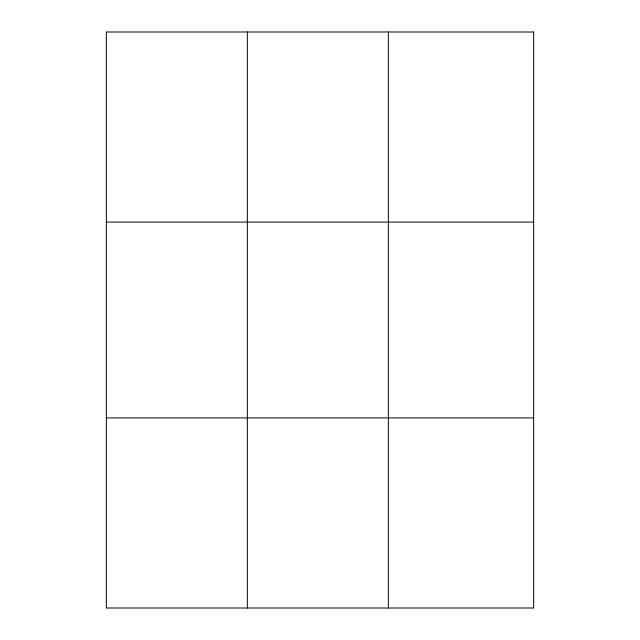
<?xml version="1.0" encoding="UTF-8"?>
<svg xmlns="http://www.w3.org/2000/svg" width="640" height="640" viewBox="0 0 640 640"><rect width="100%" height="100%" fill="white"/><g stroke="black" fill="none" stroke-linecap="round" stroke-linejoin="round"><path stroke-width="0.96" d="M247.36 32L247.36 608M388.368 32L388.368 608M106.352 222.08L533.648 222.08M106.352 417.92L533.648 417.92M533.648 32L533.648 608L106.352 608L106.352 32L533.648 32"/></g></svg>
